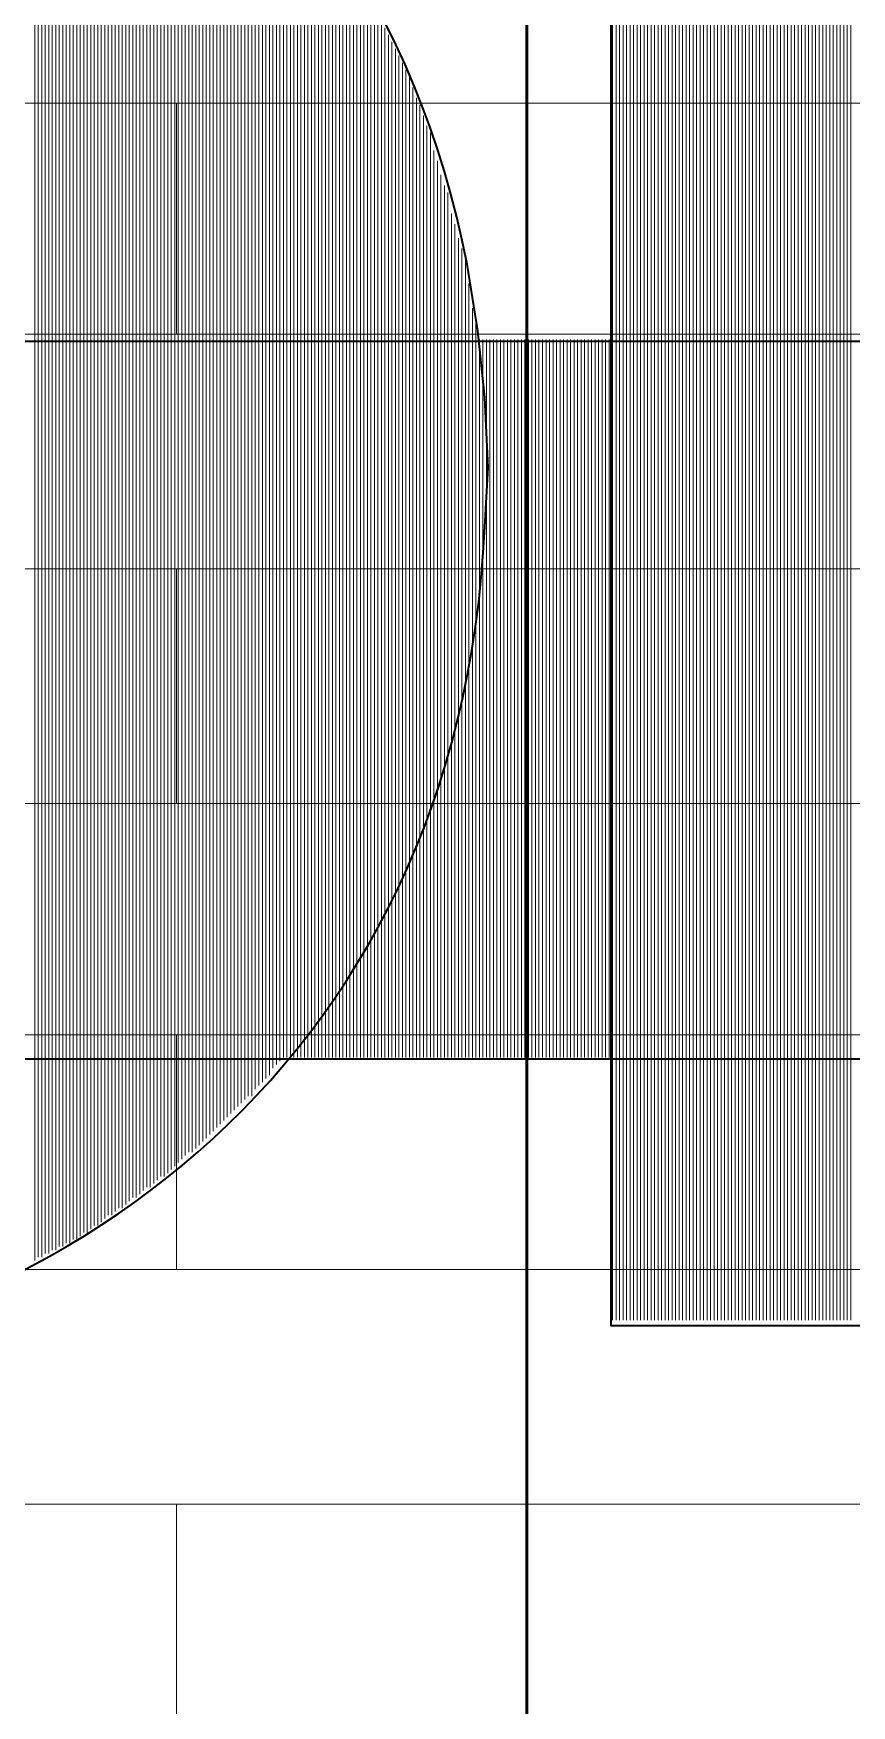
# Model space of a CAD drawing. Header units: inches. Extents: x 5 to 516, y -193 to 129.
# Drawn here: x 91.329 to 92.108, y -84.251 to -82.66 of the extents above; entities that cross this region are included whole.
import ezdxf

# ---------------------------------------------------------------- set-up
doc = ezdxf.new("R2010")
doc.units = ezdxf.units.IN
doc.header["$MEASUREMENT"] = 0
doc.layers.add('PDF4_Geometry', color=7, linetype='Continuous')

msp = doc.modelspace()

# ---------------------------------------------------------------- linework, layer by layer
at = {"layer": 'PDF4_Geometry', "lineweight": 50}
msp.add_lwpolyline([(91.7987589, -88.346318), (91.7987589, -79.9696507)], dxfattribs=at)
at = {"layer": 'PDF4_Geometry', "lineweight": 35}
for points in [[(92.4587546, -82.4129819), (92.412088, -82.4863152), (92.4054213, -82.4863152), (92.4054213, -82.2529819), (91.8787546, -82.2529819), (91.8787546, -83.8896487), (92.422088, -83.8896487), (92.422088, -82.9963152)], [(91.7587538, -83.1296512), (91.7620871, -83.0729845), (91.7587538, -83.0063178), (91.7520871, -82.9429845), (91.7420871, -82.8796512)]]:
    msp.add_lwpolyline(points, dxfattribs=at)
at = {"layer": 'PDF4_Geometry', "lineweight": 15}
for points in [[(91.880424, -83.8846511), (91.880424, -82.2513176), (91.880424, -83.8846511)], [(91.8837538, -83.8846511), (91.8837538, -82.2513176), (91.8837538, -83.8846511)], [(91.8870904, -83.8846511), (91.8870904, -82.2513176), (91.8870904, -83.8846511)], [(91.8904202, -83.8846511), (91.8904202, -82.2513176), (91.8904202, -83.8846511)], [(91.8937568, -83.8846511), (91.8937568, -82.2513176), (91.8937568, -83.8846511)], [(91.8970866, -83.8846511), (91.8970866, -82.2513176), (91.8970866, -83.8846511)], [(91.9004232, -83.8846511), (91.9004232, -82.2513176), (91.9004232, -83.8846511)], [(91.903753, -83.8846511), (91.903753, -82.2513176), (91.903753, -83.8846511)], [(91.9070896, -83.8846511), (91.9070896, -82.2513176), (91.9070896, -83.8846511)], [(91.9104194, -83.8846511), (91.9104194, -82.2513176), (91.9104194, -83.8846511)], [(91.913756, -83.8846511), (91.913756, -82.2513176), (91.913756, -83.8846511)], [(91.9170858, -83.8846511), (91.9170858, -82.2513176), (91.9170858, -83.8846511)], [(91.9204223, -83.8846511), (91.9204223, -82.2513176), (91.9204223, -83.8846511)], [(91.9237589, -83.8846511), (91.9237589, -82.2513176), (91.9237589, -83.8846511)], [(91.9270887, -83.8846511), (91.9270887, -82.2513176), (91.9270887, -83.8846511)], [(91.9304186, -83.8846511), (91.9304186, -82.2513176), (91.9304186, -83.8846511)], [(91.9337551, -83.8846511), (91.9337551, -82.2513176), (91.9337551, -83.8846511)], [(91.9370917, -83.8846511), (91.9370917, -82.2513176), (91.9370917, -83.8846511)], [(91.9404215, -83.8846511), (91.9404215, -82.2513176), (91.9404215, -83.8846511)], [(91.9437513, -83.8846511), (91.9437513, -82.2513176), (91.9437513, -83.8846511)], [(91.9470879, -83.8846511), (91.9470879, -82.2513176), (91.9470879, -83.8846511)], [(91.9504245, -83.8846511), (91.9504245, -82.2513176), (91.9504245, -83.8846511)], [(91.9537543, -83.8846511), (91.9537543, -82.2513176), (91.9537543, -83.8846511)], [(91.9570909, -83.8846511), (91.9570909, -82.2513176), (91.9570909, -83.8846511)], [(91.9604207, -83.8846511), (91.9604207, -82.2513176), (91.9604207, -83.8846511)], [(91.9637573, -83.8846511), (91.9637573, -82.2513176), (91.9637573, -83.8846511)], [(91.9670871, -83.8846511), (91.9670871, -82.2513176), (91.9670871, -83.8846511)], [(91.9704237, -83.8846511), (91.9704237, -82.2513176), (91.9704237, -83.8846511)], [(91.9737535, -83.8846511), (91.9737535, -82.2513176), (91.9737535, -83.8846511)], [(91.9770901, -83.8846511), (91.9770901, -82.2513176), (91.9770901, -83.8846511)], [(91.9804199, -83.8846511), (91.9804199, -82.2513176), (91.9804199, -83.8846511)], [(91.9837565, -83.8846511), (91.9837565, -82.2513176), (91.9837565, -83.8846511)], [(91.9870863, -83.8846511), (91.9870863, -82.2513176), (91.9870863, -83.8846511)], [(91.9904229, -83.8846511), (91.9904229, -82.2513176), (91.9904229, -83.8846511)], [(91.9937527, -83.8846511), (91.9937527, -82.2513176), (91.9937527, -83.8846511)], [(91.9970893, -83.8846511), (91.9970893, -82.2513176), (91.9970893, -83.8846511)], [(92.0004191, -83.8846511), (92.0004191, -82.2513176), (92.0004191, -83.8846511)], [(92.0037557, -83.8846511), (92.0037557, -82.2513176), (92.0037557, -83.8846511)], [(92.0070923, -83.8846511), (92.0070923, -82.2513176), (92.0070923, -83.8846511)], [(92.0104221, -83.8846511), (92.0104221, -82.2513176), (92.0104221, -83.8846511)], [(92.0137519, -83.8846511), (92.0137519, -82.2513176), (92.0137519, -83.8846511)], [(92.0170885, -83.8846511), (92.0170885, -82.2513176), (92.0170885, -83.8846511)], [(92.0204251, -83.8846511), (92.0204251, -82.2513176), (92.0204251, -83.8846511)], [(92.0237549, -83.8846511), (92.0237549, -82.2513176), (92.0237549, -83.8846511)], [(92.0270847, -83.8846511), (92.0270847, -82.2513176), (92.0270847, -83.8846511)], [(92.0304213, -83.8846511), (92.0304213, -82.2513176), (92.0304213, -83.8846511)], [(92.0337579, -83.8846511), (92.0337579, -82.2513176), (92.0337579, -83.8846511)], [(92.0370877, -83.8846511), (92.0370877, -82.2513176), (92.0370877, -83.8846511)], [(92.0404243, -83.8846511), (92.0404243, -82.2513176), (92.0404243, -83.8846511)], [(92.0437541, -83.8846511), (92.0437541, -82.2513176), (92.0437541, -83.8846511)], [(92.0470907, -83.8846511), (92.0470907, -82.2513176), (92.0470907, -83.8846511)], [(92.0504205, -83.8846511), (92.0504205, -82.2513176), (92.0504205, -83.8846511)], [(92.053757, -83.8846511), (92.053757, -82.2513176), (92.053757, -83.8846511)], [(92.0570869, -83.8846511), (92.0570869, -82.2513176), (92.0570869, -83.8846511)], [(92.0604234, -83.8846511), (92.0604234, -82.2513176), (92.0604234, -83.8846511)], [(92.0637533, -83.8846511), (92.0637533, -82.2513176), (92.0637533, -83.8846511)], [(92.0670898, -83.8846511), (92.0670898, -82.2513176), (92.0670898, -83.8846511)], [(92.0704196, -83.8846511), (92.0704196, -82.2513176), (92.0704196, -83.8846511)], [(92.0737562, -83.8846511), (92.0737562, -82.2513176), (92.0737562, -83.8846511)], [(92.077086, -83.8846511), (92.077086, -82.2513176), (92.077086, -83.8846511)], [(92.0804226, -83.8846511), (92.0804226, -82.2513176), (92.0804226, -83.8846511)], [(92.0837524, -83.8846511), (92.0837524, -82.2513176), (92.0837524, -83.8846511)], [(92.087089, -83.8846511), (92.087089, -82.2513176), (92.087089, -83.8846511)], [(92.0904256, -83.8846511), (92.0904256, -82.2513176), (92.0904256, -83.8846511)], [(92.0937554, -83.8846511), (92.0937554, -82.2513176), (92.0937554, -83.8846511)], [(92.0970852, -83.8846511), (92.0970852, -82.2513176), (92.0970852, -83.8846511)], [(92.1004218, -83.8846511), (92.1004218, -82.2513176), (92.1004218, -83.8846511)], [(92.1037584, -83.8846511), (92.1037584, -82.2513176), (92.1037584, -83.8846511)], [(92.1070882, -83.8846511), (92.1070882, -82.2513176), (92.1070882, -83.8846511)], [(91.3304226, -83.8279833), (91.3304226, -82.3079832), (91.3304226, -83.8279833)], [(91.3337524, -83.8246501), (91.3337524, -82.3113167), (91.3337524, -83.8246501)], [(91.337089, -83.8246501), (91.337089, -82.3113167), (91.337089, -83.8246501)], [(91.3404256, -83.8213169), (91.3404256, -82.3146501), (91.3404256, -83.8213169)], [(91.3437554, -83.8213169), (91.3437554, -82.3146501), (91.3437554, -83.8213169)], [(91.3470852, -83.8179837), (91.3470852, -82.3179836), (91.3470852, -83.8179837)], [(91.3504218, -83.8179837), (91.3504218, -82.3179836), (91.3504218, -83.8179837)], [(91.3537583, -83.8146505), (91.3537583, -82.3213172), (91.3537583, -83.8146505)], [(91.3570882, -83.8146505), (91.3570882, -82.3246504), (91.3570882, -83.8146505)], [(91.360418, -83.8113173), (91.360418, -82.3246506), (91.360418, -83.8113173)], [(91.3637546, -83.8113173), (91.3637546, -82.3279838), (91.3637546, -83.8113173)], [(91.3670911, -83.8079842), (91.3670911, -82.3279841), (91.3670911, -83.8079842)], [(91.3704209, -83.8079842), (91.3704209, -82.3313174), (91.3704209, -83.8079842)], [(91.3737575, -83.804651), (91.3737575, -82.3313175), (91.3737575, -83.804651)], [(91.3770873, -83.8013178), (91.3770873, -82.334651), (91.3770873, -83.8013178)], [(91.3804239, -83.8013178), (91.3804239, -82.3379843), (91.3804239, -83.8013178)], [(91.3837537, -83.7979846), (91.3837537, -82.3379844), (91.3837537, -83.7979846)], [(91.3870903, -83.7946514), (91.3870903, -82.3413179), (91.3870903, -83.7946514)], [(91.3904201, -83.7946514), (91.3904201, -82.3446512), (91.3904201, -83.7946514)], [(91.3937567, -83.7913182), (91.3937567, -82.3446513), (91.3937567, -83.7913182)], [(91.3970865, -83.787985), (91.3970865, -82.3479848), (91.3970865, -83.787985)], [(91.4004231, -83.7846484), (91.4004231, -82.351315), (91.4004231, -83.7846484)], [(91.4037529, -83.7846484), (91.4037529, -82.3546483), (91.4037529, -83.7846484)], [(91.4070895, -83.7813186), (91.4070895, -82.3546518), (91.4070895, -83.7813186)], [(91.4104193, -83.777982), (91.4104193, -82.3579819), (91.4104193, -83.777982)], [(91.4137559, -83.777982), (91.4137559, -82.3613152), (91.4137559, -83.777982)], [(91.4170857, -83.7746522), (91.4170857, -82.3613187), (91.4170857, -83.7746522)], [(91.4204223, -83.7713156), (91.4204223, -82.3646488), (91.4204223, -83.7713156)], [(91.4237589, -83.7679824), (91.4237589, -82.3679822), (91.4237589, -83.7679824)], [(91.4270887, -83.7679824), (91.4270887, -82.3713157), (91.4270887, -83.7679824)], [(91.4304185, -83.7646492), (91.4304185, -82.3713157), (91.4304185, -83.7646492)], [(91.4337551, -83.761316), (91.4337551, -82.3746493), (91.4337551, -83.761316)], [(91.4370917, -83.7579828), (91.4370917, -82.3779827), (91.4370917, -83.7579828)], [(91.4404215, -83.7579828), (91.4404215, -82.381316), (91.4404215, -83.7579828)], [(91.4437513, -83.7546496), (91.4437513, -82.3813162), (91.4437513, -83.7546496)], [(91.4470879, -83.7513164), (91.4470879, -82.3846496), (91.4470879, -83.7513164)], [(91.4504245, -83.7479832), (91.4504245, -82.3879831), (91.4504245, -83.7479832)], [(91.4537543, -83.7479832), (91.4537543, -82.3913164), (91.4537543, -83.7479832)], [(91.4570909, -83.74465), (91.4570909, -82.3913165), (91.4570909, -83.74465)], [(91.4604207, -83.7413168), (91.4604207, -82.39465), (91.4604207, -83.7413168)], [(91.4637573, -83.7379836), (91.4637573, -82.3979834), (91.4637573, -83.7379836)], [(91.4670871, -83.7346504), (91.4670871, -82.401317), (91.4670871, -83.7346504)], [(91.4704237, -83.7313172), (91.4704237, -82.4046505), (91.4704237, -83.7313172)], [(91.4737535, -83.727984), (91.4737535, -82.4079839), (91.4737535, -83.727984)], [(91.4770901, -83.7246508), (91.4770901, -82.4113174), (91.4770901, -83.7246508)], [(91.4804199, -83.7246508), (91.4804199, -82.4146507), (91.4804199, -83.7246508)], [(91.4837565, -83.7213176), (91.4837565, -82.4146508), (91.4837565, -83.7213176)], [(91.4870863, -83.7179844), (91.4870863, -82.4179843), (91.4870863, -83.7179844)], [(91.4904229, -83.7146512), (91.4904229, -82.4213177), (91.4904229, -83.7146512)], [(91.4937527, -83.711318), (91.4937527, -82.4246513), (91.4937527, -83.711318)], [(91.4970893, -83.7079848), (91.4970893, -82.4279847), (91.4970893, -83.7079848)], [(91.5004191, -83.7046516), (91.5004191, -82.4313182), (91.5004191, -83.7046516)], [(91.5037556, -83.701315), (91.5037556, -82.4346483), (91.5037556, -83.701315)], [(91.5070922, -83.6979852), (91.5070922, -82.4379851), (91.5070922, -83.6979852)], [(91.510422, -83.6946486), (91.510422, -82.4413153), (91.510422, -83.6946486)], [(91.5137519, -83.6913188), (91.5137519, -82.444652), (91.5137519, -83.6913188)], [(91.5170884, -83.6879822), (91.5170884, -82.4479821), (91.5170884, -83.6879822)], [(91.520425, -83.684649), (91.520425, -82.4513156), (91.520425, -83.684649)], [(91.5237548, -83.6813158), (91.5237548, -82.4546491), (91.5237548, -83.6813158)], [(91.5270846, -83.6779826), (91.5270846, -82.4579826), (91.5270846, -83.6779826)], [(91.5304212, -83.6746495), (91.5304212, -82.461316), (91.5304212, -83.6746495)], [(91.5337578, -83.6713163), (91.5337578, -82.4646495), (91.5337578, -83.6713163)], [(91.5370876, -83.6713163), (91.5370876, -82.4679828), (91.5370876, -83.6713163)], [(91.5404242, -83.6646499), (91.5404242, -82.467983), (91.5404242, -83.6646499)], [(91.543754, -83.6613167), (91.543754, -82.4746498), (91.543754, -83.6613167)], [(91.5470906, -83.6579835), (91.5470906, -82.4779834), (91.5470906, -83.6579835)], [(91.5504204, -83.6546503), (91.5504204, -82.4846502), (91.5504204, -83.6546503)], [(91.553757, -83.6513171), (91.553757, -82.4879836), (91.553757, -83.6513171)], [(91.5570868, -83.6446507), (91.5570868, -82.4913172), (91.5570868, -83.6446507)], [(91.5604234, -83.6413175), (91.5604234, -82.4946508), (91.5604234, -83.6413175)], [(91.5637532, -83.6379843), (91.5637532, -82.4979842), (91.5637532, -83.6379843)], [(91.5670898, -83.6346511), (91.5670898, -82.5013177), (91.5670898, -83.6346511)], [(91.5704196, -83.6313179), (91.5704196, -82.5079845), (91.5704196, -83.6313179)], [(91.5737562, -83.6313179), (91.5737562, -82.5113178), (91.5737562, -83.6313179)], [(91.577086, -83.6246515), (91.577086, -82.511318), (91.577086, -83.6246515)], [(91.5804226, -83.6179817), (91.5804226, -82.5179817), (91.5804226, -83.6179817)], [(91.5837524, -83.6146519), (91.5837524, -82.5246517), (91.5837524, -83.6146519)], [(91.587089, -83.6079855), (91.587089, -82.5279853), (91.587089, -83.6079855)], [(91.5904256, -83.6046489), (91.5904256, -82.5346488), (91.5904256, -83.6046489)], [(91.5937554, -83.5979825), (91.5937554, -82.5379824), (91.5937554, -83.5979825)], [(91.5970852, -83.5946493), (91.5970852, -82.5446492), (91.5970852, -83.5946493)], [(91.6004218, -83.5879829), (91.6004218, -82.5479829), (91.6004218, -83.5879829)], [(91.6037584, -83.5879829), (91.6037584, -82.5546495), (91.6037584, -83.5879829)], [(91.6070882, -83.5779833), (91.6070882, -82.5546499), (91.6070882, -83.5779833)], [(91.610418, -83.5746501), (91.610418, -82.5613167), (91.610418, -83.5746501)], [(91.6137546, -83.5679837), (91.6137546, -82.5679836), (91.6137546, -83.5679837)], [(91.6170912, -83.5646505), (91.6170912, -82.5713172), (91.6170912, -83.5646505)], [(91.620421, -83.5579841), (91.620421, -82.5779841), (91.620421, -83.5579841)], [(91.6237576, -83.5546509), (91.6237576, -82.5813175), (91.6237576, -83.5546509)], [(91.6270874, -83.5479845), (91.6270874, -82.5879844), (91.6270874, -83.5479845)], [(91.630424, -83.5446513), (91.630424, -82.5913179), (91.630424, -83.5446513)], [(91.6337538, -83.5413181), (91.6337538, -82.5979847), (91.6337538, -83.5413181)], [(91.6370903, -83.5313185), (91.6370903, -82.5979852), (91.6370903, -83.5313185)], [(91.6404202, -83.527982), (91.6404202, -82.6079819), (91.6404202, -83.527982)], [(91.6437567, -83.5213156), (91.6437567, -82.6146488), (91.6437567, -83.5213156)], [(91.6470866, -83.5146492), (91.6470866, -82.6213158), (91.6470866, -83.5146492)], [(91.6504231, -83.5079828), (91.6504231, -82.6279827), (91.6504231, -83.5079828)], [(91.6537529, -83.5046496), (91.6537529, -82.6346495), (91.6537529, -83.5046496)], [(91.6570895, -83.4979832), (91.6570895, -82.6413164), (91.6570895, -83.4979832)], [(91.6604193, -83.49465), (91.6604193, -82.6446499), (91.6604193, -83.49465)], [(91.6637559, -83.4846504), (91.6637559, -82.6546503), (91.6637559, -83.4846504)], [(91.6670857, -83.477984), (91.6670857, -82.6613173), (91.6670857, -83.477984)], [(91.6704223, -83.4713176), (91.6704223, -82.6679842), (91.6704223, -83.4713176)], [(91.6737589, -83.4646512), (91.6737589, -82.6746511), (91.6737589, -83.4646512)], [(91.6770887, -83.4579848), (91.6770887, -82.6813181), (91.6770887, -83.4579848)], [(91.6804185, -83.451315), (91.6804185, -82.6879816), (91.6804185, -83.451315)], [(91.6837551, -83.4479852), (91.6837551, -82.6946518), (91.6837551, -83.4479852)], [(91.6870917, -83.434649), (91.6870917, -82.6979823), (91.6870917, -83.434649)], [(91.6904215, -83.4279826), (91.6904215, -82.7113159), (91.6904215, -83.4279826)], [(91.6937513, -83.417983), (91.6937513, -82.7213163), (91.6937513, -83.417983)], [(91.6970879, -83.4079834), (91.6970879, -82.7279834), (91.6970879, -83.4079834)], [(91.7004245, -83.401317), (91.7004245, -82.7379837), (91.7004245, -83.401317)], [(91.7037543, -83.3946506), (91.7037543, -82.7479839), (91.7037543, -83.3946506)], [(91.7070909, -83.3813179), (91.7070909, -82.7546511), (91.7070909, -83.3813179)], [(91.7104207, -83.3713183), (91.7104207, -82.7713182), (91.7104207, -83.3713183)], [(91.7137573, -83.3579855), (91.7137573, -82.7813188), (91.7137573, -83.3579855)], [(91.7170871, -83.3479825), (91.7170871, -82.7946491), (91.7170871, -83.3479825)], [(91.7204237, -83.3446493), (91.7204237, -82.8046492), (91.7204237, -83.3446493)], [(91.7237535, -83.3246501), (91.7237535, -82.8113167), (91.7237535, -83.3246501)], [(91.7270901, -83.3146505), (91.7270901, -82.8313171), (91.7270901, -83.3146505)], [(91.7304199, -83.3013177), (91.7304199, -82.8413177), (91.7304199, -83.3013177)], [(91.7337565, -83.2946513), (91.7337565, -82.8546513), (91.7337565, -83.2946513)], [(91.7370863, -83.2713155), (91.7370863, -82.8646488), (91.7370863, -83.2713155)], [(91.7404229, -83.2513164), (91.7404229, -82.8713163), (91.7404229, -83.2513164)], [(91.7437527, -83.24465), (91.7437527, -82.8979833), (91.7437527, -83.24465)], [(91.7470893, -83.2079848), (91.7470893, -82.9213181), (91.7470893, -83.2079848)], [(91.7504191, -83.1946486), (91.7504191, -82.9313152), (91.7504191, -83.1946486)], [(91.3304226, -83.6346511), (91.3304226, -82.9513177), (91.3304226, -83.6346511)], [(91.3337524, -83.6346511), (91.3337524, -82.9513177), (91.3337524, -83.6346511)], [(91.337089, -83.6346511), (91.337089, -82.9513177), (91.337089, -83.6346511)], [(91.3404256, -83.6346511), (91.3404256, -82.9513177), (91.3404256, -83.6346511)], [(91.3437554, -83.6346511), (91.3437554, -82.9513177), (91.3437554, -83.6346511)], [(91.3470852, -83.6346511), (91.3470852, -82.9513177), (91.3470852, -83.6346511)], [(91.3504218, -83.6346511), (91.3504218, -82.9513177), (91.3504218, -83.6346511)], [(91.3537583, -83.6346511), (91.3537583, -82.9513177), (91.3537583, -83.6346511)], [(91.3570882, -83.6346511), (91.3570882, -82.9513177), (91.3570882, -83.6346511)], [(91.360418, -83.6346511), (91.360418, -82.9513177), (91.360418, -83.6346511)], [(91.3637546, -83.6346511), (91.3637546, -82.9513177), (91.3637546, -83.6346511)], [(91.3670911, -83.6346511), (91.3670911, -82.9513177), (91.3670911, -83.6346511)], [(91.3704209, -83.6346511), (91.3704209, -82.9513177), (91.3704209, -83.6346511)], [(91.3737575, -83.6346511), (91.3737575, -82.9513177), (91.3737575, -83.6346511)], [(91.3770873, -83.6346511), (91.3770873, -82.9513177), (91.3770873, -83.6346511)], [(91.3804239, -83.6346511), (91.3804239, -82.9513177), (91.3804239, -83.6346511)], [(91.3837537, -83.6346511), (91.3837537, -82.9513177), (91.3837537, -83.6346511)], [(91.3870903, -83.6346511), (91.3870903, -82.9513177), (91.3870903, -83.6346511)], [(91.3904201, -83.6346511), (91.3904201, -82.9513177), (91.3904201, -83.6346511)], [(91.3937567, -83.6346511), (91.3937567, -82.9513177), (91.3937567, -83.6346511)], [(91.3970865, -83.6346511), (91.3970865, -82.9513177), (91.3970865, -83.6346511)], [(91.4004231, -83.6346511), (91.4004231, -82.9513177), (91.4004231, -83.6346511)], [(91.4037529, -83.6346511), (91.4037529, -82.9513177), (91.4037529, -83.6346511)], [(91.4070895, -83.6346511), (91.4070895, -82.9513177), (91.4070895, -83.6346511)], [(91.4104193, -83.6346511), (91.4104193, -82.9513177), (91.4104193, -83.6346511)], [(91.4137559, -83.6346511), (91.4137559, -82.9513177), (91.4137559, -83.6346511)], [(91.4170857, -83.6346511), (91.4170857, -82.9513177), (91.4170857, -83.6346511)], [(91.4204223, -83.6346511), (91.4204223, -82.9513177), (91.4204223, -83.6346511)], [(91.4237589, -83.6346511), (91.4237589, -82.9513177), (91.4237589, -83.6346511)], [(91.4270887, -83.6346511), (91.4270887, -82.9513177), (91.4270887, -83.6346511)], [(91.4304185, -83.6346511), (91.4304185, -82.9513177), (91.4304185, -83.6346511)], [(91.4337551, -83.6346511), (91.4337551, -82.9513177), (91.4337551, -83.6346511)], [(91.4370917, -83.6346511), (91.4370917, -82.9513177), (91.4370917, -83.6346511)], [(91.4404215, -83.6346511), (91.4404215, -82.9513177), (91.4404215, -83.6346511)], [(91.4437513, -83.6346511), (91.4437513, -82.9513177), (91.4437513, -83.6346511)], [(91.4470879, -83.6346511), (91.4470879, -82.9513177), (91.4470879, -83.6346511)], [(91.4504245, -83.6346511), (91.4504245, -82.9513177), (91.4504245, -83.6346511)], [(91.4537543, -83.6346511), (91.4537543, -82.9513177), (91.4537543, -83.6346511)], [(91.4570909, -83.6346511), (91.4570909, -82.9513177), (91.4570909, -83.6346511)], [(91.4604207, -83.6346511), (91.4604207, -82.9513177), (91.4604207, -83.6346511)], [(91.4637573, -83.6346511), (91.4637573, -82.9513177), (91.4637573, -83.6346511)], [(91.4670871, -83.6346511), (91.4670871, -82.9513177), (91.4670871, -83.6346511)], [(91.4704237, -83.6346511), (91.4704237, -82.9513177), (91.4704237, -83.6346511)], [(91.4737535, -83.6346511), (91.4737535, -82.9513177), (91.4737535, -83.6346511)], [(91.4770901, -83.6346511), (91.4770901, -82.9513177), (91.4770901, -83.6346511)], [(91.4804199, -83.6346511), (91.4804199, -82.9513177), (91.4804199, -83.6346511)], [(91.4837565, -83.6346511), (91.4837565, -82.9513177), (91.4837565, -83.6346511)], [(91.4870863, -83.6346511), (91.4870863, -82.9513177), (91.4870863, -83.6346511)], [(91.4904229, -83.6346511), (91.4904229, -82.9513177), (91.4904229, -83.6346511)], [(91.4937527, -83.6346511), (91.4937527, -82.9513177), (91.4937527, -83.6346511)], [(91.4970893, -83.6346511), (91.4970893, -82.9513177), (91.4970893, -83.6346511)], [(91.5004191, -83.6346511), (91.5004191, -82.9513177), (91.5004191, -83.6346511)], [(91.5037556, -83.6346511), (91.5037556, -82.9513177), (91.5037556, -83.6346511)], [(91.5070922, -83.6346511), (91.5070922, -82.9513177), (91.5070922, -83.6346511)], [(91.510422, -83.6346511), (91.510422, -82.9513177), (91.510422, -83.6346511)], [(91.5137519, -83.6346511), (91.5137519, -82.9513177), (91.5137519, -83.6346511)], [(91.5170884, -83.6346511), (91.5170884, -82.9513177), (91.5170884, -83.6346511)], [(91.520425, -83.6346511), (91.520425, -82.9513177), (91.520425, -83.6346511)], [(91.5237548, -83.6346511), (91.5237548, -82.9513177), (91.5237548, -83.6346511)], [(91.5270846, -83.6346511), (91.5270846, -82.9513177), (91.5270846, -83.6346511)], [(91.5304212, -83.6346511), (91.5304212, -82.9513177), (91.5304212, -83.6346511)], [(91.5337578, -83.6346511), (91.5337578, -82.9513177), (91.5337578, -83.6346511)], [(91.5370876, -83.6346511), (91.5370876, -82.9513177), (91.5370876, -83.6346511)], [(91.5404242, -83.6346511), (91.5404242, -82.9513177), (91.5404242, -83.6346511)], [(91.543754, -83.6346511), (91.543754, -82.9513177), (91.543754, -83.6346511)], [(91.5470906, -83.6346511), (91.5470906, -82.9513177), (91.5470906, -83.6346511)], [(91.5504204, -83.6346511), (91.5504204, -82.9513177), (91.5504204, -83.6346511)], [(91.553757, -83.6346511), (91.553757, -82.9513177), (91.553757, -83.6346511)], [(91.5570868, -83.6346511), (91.5570868, -82.9513177), (91.5570868, -83.6346511)], [(91.5604234, -83.6346511), (91.5604234, -82.9513177), (91.5604234, -83.6346511)], [(91.5637532, -83.6346511), (91.5637532, -82.9513177), (91.5637532, -83.6346511)], [(91.5670898, -83.6346511), (91.5670898, -82.9513177), (91.5670898, -83.6346511)], [(91.5704196, -83.6346511), (91.5704196, -82.9513177), (91.5704196, -83.6346511)], [(91.5737562, -83.6346511), (91.5737562, -82.9513177), (91.5737562, -83.6346511)], [(91.577086, -83.6346511), (91.577086, -82.9513177), (91.577086, -83.6346511)], [(91.5804226, -83.6346511), (91.5804226, -82.9513177), (91.5804226, -83.6346511)], [(91.5837524, -83.6346511), (91.5837524, -82.9513177), (91.5837524, -83.6346511)], [(91.587089, -83.6346511), (91.587089, -82.9513177), (91.587089, -83.6346511)], [(91.5904256, -83.6346511), (91.5904256, -82.9513177), (91.5904256, -83.6346511)], [(91.5937554, -83.6346511), (91.5937554, -82.9513177), (91.5937554, -83.6346511)], [(91.5970852, -83.6346511), (91.5970852, -82.9513177), (91.5970852, -83.6346511)], [(91.6004218, -83.6346511), (91.6004218, -82.9513177), (91.6004218, -83.6346511)], [(91.6037584, -83.6346511), (91.6037584, -82.9513177), (91.6037584, -83.6346511)], [(91.6070882, -83.6346511), (91.6070882, -82.9513177), (91.6070882, -83.6346511)], [(91.610418, -83.6346511), (91.610418, -82.9513177), (91.610418, -83.6346511)], [(91.6137546, -83.6346511), (91.6137546, -82.9513177), (91.6137546, -83.6346511)], [(91.6170912, -83.6346511), (91.6170912, -82.9513177), (91.6170912, -83.6346511)], [(91.620421, -83.6346511), (91.620421, -82.9513177), (91.620421, -83.6346511)], [(91.6237576, -83.6346511), (91.6237576, -82.9513177), (91.6237576, -83.6346511)], [(91.6270874, -83.6346511), (91.6270874, -82.9513177), (91.6270874, -83.6346511)], [(91.630424, -83.6346511), (91.630424, -82.9513177), (91.630424, -83.6346511)], [(91.6337538, -83.6346511), (91.6337538, -82.9513177), (91.6337538, -83.6346511)], [(91.6370903, -83.6346511), (91.6370903, -82.9513177), (91.6370903, -83.6346511)], [(91.6404202, -83.6346511), (91.6404202, -82.9513177), (91.6404202, -83.6346511)], [(91.6437567, -83.6346511), (91.6437567, -82.9513177), (91.6437567, -83.6346511)], [(91.6470866, -83.6346511), (91.6470866, -82.9513177), (91.6470866, -83.6346511)], [(91.6504231, -83.6346511), (91.6504231, -82.9513177), (91.6504231, -83.6346511)], [(91.6537529, -83.6346511), (91.6537529, -82.9513177), (91.6537529, -83.6346511)], [(91.6570895, -83.6346511), (91.6570895, -82.9513177), (91.6570895, -83.6346511)], [(91.6604193, -83.6346511), (91.6604193, -82.9513177), (91.6604193, -83.6346511)], [(91.6637559, -83.6346511), (91.6637559, -82.9513177), (91.6637559, -83.6346511)], [(91.6670857, -83.6346511), (91.6670857, -82.9513177), (91.6670857, -83.6346511)], [(91.6704223, -83.6346511), (91.6704223, -82.9513177), (91.6704223, -83.6346511)], [(91.6737589, -83.6346511), (91.6737589, -82.9513177), (91.6737589, -83.6346511)], [(91.6770887, -83.6346511), (91.6770887, -82.9513177), (91.6770887, -83.6346511)], [(91.6804185, -83.6346511), (91.6804185, -82.9513177), (91.6804185, -83.6346511)], [(91.6837551, -83.6346511), (91.6837551, -82.9513177), (91.6837551, -83.6346511)], [(91.6870917, -83.6346511), (91.6870917, -82.9513177), (91.6870917, -83.6346511)], [(91.6904215, -83.6346511), (91.6904215, -82.9513177), (91.6904215, -83.6346511)], [(91.6937513, -83.6346511), (91.6937513, -82.9513177), (91.6937513, -83.6346511)], [(91.6970879, -83.6346511), (91.6970879, -82.9513177), (91.6970879, -83.6346511)], [(91.7004245, -83.6346511), (91.7004245, -82.9513177), (91.7004245, -83.6346511)], [(91.7037543, -83.6346511), (91.7037543, -82.9513177), (91.7037543, -83.6346511)], [(91.7070909, -83.6346511), (91.7070909, -82.9513177), (91.7070909, -83.6346511)], [(91.7104207, -83.6346511), (91.7104207, -82.9513177), (91.7104207, -83.6346511)], [(91.7137573, -83.6346511), (91.7137573, -82.9513177), (91.7137573, -83.6346511)], [(91.7170871, -83.6346511), (91.7170871, -82.9513177), (91.7170871, -83.6346511)], [(91.7204237, -83.6346511), (91.7204237, -82.9513177), (91.7204237, -83.6346511)], [(91.7237535, -83.6346511), (91.7237535, -82.9513177), (91.7237535, -83.6346511)], [(91.7270901, -83.6346511), (91.7270901, -82.9513177), (91.7270901, -83.6346511)], [(91.7304199, -83.6346511), (91.7304199, -82.9513177), (91.7304199, -83.6346511)], [(91.7337565, -83.6346511), (91.7337565, -82.9513177), (91.7337565, -83.6346511)], [(91.7370863, -83.6346511), (91.7370863, -82.9513177), (91.7370863, -83.6346511)], [(91.7404229, -83.6346511), (91.7404229, -82.9513177), (91.7404229, -83.6346511)], [(91.7437527, -83.6346511), (91.7437527, -82.9513177), (91.7437527, -83.6346511)], [(91.7470893, -83.6346511), (91.7470893, -82.9513177), (91.7470893, -83.6346511)], [(91.7504191, -83.6346511), (91.7504191, -82.9513177), (91.7504191, -83.6346511)], [(91.7537557, -83.6346511), (91.7537557, -82.9513177), (91.7537557, -83.6346511)], [(91.7570923, -83.6346511), (91.7570923, -82.9513177), (91.7570923, -83.6346511)], [(91.7604221, -83.6346511), (91.7604221, -82.9513177), (91.7604221, -83.6346511)], [(91.7637519, -83.6346511), (91.7637519, -82.9513177), (91.7637519, -83.6346511)], [(91.7670885, -83.6346511), (91.7670885, -82.9513177), (91.7670885, -83.6346511)], [(91.770425, -83.6346511), (91.770425, -82.9513177), (91.770425, -83.6346511)], [(91.7737549, -83.6346511), (91.7737549, -82.9513177), (91.7737549, -83.6346511)], [(91.7770847, -83.6346511), (91.7770847, -82.9513177), (91.7770847, -83.6346511)], [(91.7804213, -83.6346511), (91.7804213, -82.9513177), (91.7804213, -83.6346511)], [(91.7837578, -83.6346511), (91.7837578, -82.9513177), (91.7837578, -83.6346511)], [(91.7870876, -83.6346511), (91.7870876, -82.9513177), (91.7870876, -83.6346511)], [(91.7904242, -83.6346511), (91.7904242, -82.9513177), (91.7904242, -83.6346511)], [(91.793754, -83.6346511), (91.793754, -82.9513177), (91.793754, -83.6346511)], [(91.7970906, -83.6346511), (91.7970906, -82.9513177), (91.7970906, -83.6346511)], [(91.8004204, -83.6346511), (91.8004204, -82.9513177), (91.8004204, -83.6346511)], [(91.803757, -83.6346511), (91.803757, -82.9513177), (91.803757, -83.6346511)], [(91.8070868, -83.6346511), (91.8070868, -82.9513177), (91.8070868, -83.6346511)], [(91.8104234, -83.6346511), (91.8104234, -82.9513177), (91.8104234, -83.6346511)], [(91.8137532, -83.6346511), (91.8137532, -82.9513177), (91.8137532, -83.6346511)], [(91.8170898, -83.6346511), (91.8170898, -82.9513177), (91.8170898, -83.6346511)], [(91.8204196, -83.6346511), (91.8204196, -82.9513177), (91.8204196, -83.6346511)], [(91.8237562, -83.6346511), (91.8237562, -82.9513177), (91.8237562, -83.6346511)], [(91.827086, -83.6346511), (91.827086, -82.9513177), (91.827086, -83.6346511)], [(91.8304226, -83.6346511), (91.8304226, -82.9513177), (91.8304226, -83.6346511)], [(91.8337524, -83.6346511), (91.8337524, -82.9513177), (91.8337524, -83.6346511)], [(91.837089, -83.6346511), (91.837089, -82.9513177), (91.837089, -83.6346511)], [(91.8404256, -83.6346511), (91.8404256, -82.9513177), (91.8404256, -83.6346511)], [(91.8437554, -83.6346511), (91.8437554, -82.9513177), (91.8437554, -83.6346511)], [(91.8470852, -83.6346511), (91.8470852, -82.9513177), (91.8470852, -83.6346511)], [(91.8504218, -83.6346511), (91.8504218, -82.9513177), (91.8504218, -83.6346511)], [(91.8537584, -83.6346511), (91.8537584, -82.9513177), (91.8537584, -83.6346511)], [(91.8570882, -83.6346511), (91.8570882, -82.9513177), (91.8570882, -83.6346511)], [(91.860418, -83.6346511), (91.860418, -82.9513177), (91.860418, -83.6346511)], [(91.8637546, -83.6346511), (91.8637546, -82.9513177), (91.8637546, -83.6346511)], [(91.8670912, -83.6346511), (91.8670912, -82.9513177), (91.8670912, -83.6346511)], [(91.870421, -83.6346511), (91.870421, -82.9513177), (91.870421, -83.6346511)], [(91.8737576, -83.6346511), (91.8737576, -82.9513177), (91.8737576, -83.6346511)], [(91.8770874, -83.6346511), (91.8770874, -82.9513177), (91.8770874, -83.6346511)], [(91.880424, -83.6346511), (91.880424, -82.9513177), (91.880424, -83.6346511)], [(91.8837538, -83.6346511), (91.8837538, -82.9513177), (91.8837538, -83.6346511)], [(91.8870904, -83.6346511), (91.8870904, -82.9513177), (91.8870904, -83.6346511)], [(91.8904202, -83.6346511), (91.8904202, -82.9513177), (91.8904202, -83.6346511)], [(91.8937568, -83.6346511), (91.8937568, -82.9513177), (91.8937568, -83.6346511)], [(91.8970866, -83.6346511), (91.8970866, -82.9513177), (91.8970866, -83.6346511)], [(91.9004232, -83.6346511), (91.9004232, -82.9513177), (91.9004232, -83.6346511)], [(91.903753, -83.6346511), (91.903753, -82.9513177), (91.903753, -83.6346511)], [(91.9070896, -83.6346511), (91.9070896, -82.9513177), (91.9070896, -83.6346511)], [(91.9104194, -83.6346511), (91.9104194, -82.9513177), (91.9104194, -83.6346511)], [(91.913756, -83.6346511), (91.913756, -82.9513177), (91.913756, -83.6346511)], [(91.9170858, -83.6346511), (91.9170858, -82.9513177), (91.9170858, -83.6346511)], [(91.9204223, -83.6346511), (91.9204223, -82.9513177), (91.9204223, -83.6346511)], [(91.9237589, -83.6346511), (91.9237589, -82.9513177), (91.9237589, -83.6346511)], [(91.9270887, -83.6346511), (91.9270887, -82.9513177), (91.9270887, -83.6346511)], [(91.9304186, -83.6346511), (91.9304186, -82.9513177), (91.9304186, -83.6346511)], [(91.9337551, -83.6346511), (91.9337551, -82.9513177), (91.9337551, -83.6346511)], [(91.9370917, -83.6346511), (91.9370917, -82.9513177), (91.9370917, -83.6346511)], [(91.9404215, -83.6346511), (91.9404215, -82.9513177), (91.9404215, -83.6346511)], [(91.9437513, -83.6346511), (91.9437513, -82.9513177), (91.9437513, -83.6346511)], [(91.9470879, -83.6346511), (91.9470879, -82.9513177), (91.9470879, -83.6346511)], [(91.9504245, -83.6346511), (91.9504245, -82.9513177), (91.9504245, -83.6346511)], [(91.9537543, -83.6346511), (91.9537543, -82.9513177), (91.9537543, -83.6346511)], [(91.9570909, -83.6346511), (91.9570909, -82.9513177), (91.9570909, -83.6346511)], [(91.9604207, -83.6346511), (91.9604207, -82.9513177), (91.9604207, -83.6346511)], [(91.9637573, -83.6346511), (91.9637573, -82.9513177), (91.9637573, -83.6346511)], [(91.9670871, -83.6346511), (91.9670871, -82.9513177), (91.9670871, -83.6346511)], [(91.9704237, -83.6346511), (91.9704237, -82.9513177), (91.9704237, -83.6346511)], [(91.9737535, -83.6346511), (91.9737535, -82.9513177), (91.9737535, -83.6346511)], [(91.9770901, -83.6346511), (91.9770901, -82.9513177), (91.9770901, -83.6346511)], [(91.9804199, -83.6346511), (91.9804199, -82.9513177), (91.9804199, -83.6346511)], [(91.9837565, -83.6346511), (91.9837565, -82.9513177), (91.9837565, -83.6346511)], [(91.9870863, -83.6346511), (91.9870863, -82.9513177), (91.9870863, -83.6346511)], [(91.9904229, -83.6346511), (91.9904229, -82.9513177), (91.9904229, -83.6346511)], [(91.9937527, -83.6346511), (91.9937527, -82.9513177), (91.9937527, -83.6346511)], [(91.9970893, -83.6346511), (91.9970893, -82.9513177), (91.9970893, -83.6346511)], [(92.0004191, -83.6346511), (92.0004191, -82.9513177), (92.0004191, -83.6346511)], [(92.0037557, -83.6346511), (92.0037557, -82.9513177), (92.0037557, -83.6346511)], [(92.0070923, -83.6346511), (92.0070923, -82.9513177), (92.0070923, -83.6346511)], [(92.0104221, -83.6346511), (92.0104221, -82.9513177), (92.0104221, -83.6346511)], [(92.0137519, -83.6346511), (92.0137519, -82.9513177), (92.0137519, -83.6346511)], [(92.0170885, -83.6346511), (92.0170885, -82.9513177), (92.0170885, -83.6346511)], [(92.0204251, -83.6346511), (92.0204251, -82.9513177), (92.0204251, -83.6346511)], [(92.0237549, -83.6346511), (92.0237549, -82.9513177), (92.0237549, -83.6346511)], [(92.0270847, -83.6346511), (92.0270847, -82.9513177), (92.0270847, -83.6346511)], [(92.0304213, -83.6346511), (92.0304213, -82.9513177), (92.0304213, -83.6346511)], [(92.0337579, -83.6346511), (92.0337579, -82.9513177), (92.0337579, -83.6346511)], [(92.0370877, -83.6346511), (92.0370877, -82.9513177), (92.0370877, -83.6346511)], [(92.0404243, -83.6346511), (92.0404243, -82.9513177), (92.0404243, -83.6346511)], [(92.0437541, -83.6346511), (92.0437541, -82.9513177), (92.0437541, -83.6346511)], [(92.0470907, -83.6346511), (92.0470907, -82.9513177), (92.0470907, -83.6346511)], [(92.0504205, -83.6346511), (92.0504205, -82.9513177), (92.0504205, -83.6346511)], [(92.053757, -83.6346511), (92.053757, -82.9513177), (92.053757, -83.6346511)], [(92.0570869, -83.6346511), (92.0570869, -82.9513177), (92.0570869, -83.6346511)], [(92.0604234, -83.6346511), (92.0604234, -82.9513177), (92.0604234, -83.6346511)], [(92.0637533, -83.6346511), (92.0637533, -82.9513177), (92.0637533, -83.6346511)], [(92.0670898, -83.6346511), (92.0670898, -82.9513177), (92.0670898, -83.6346511)], [(92.0704196, -83.6346511), (92.0704196, -82.9513177), (92.0704196, -83.6346511)], [(92.0737562, -83.6346511), (92.0737562, -82.9513177), (92.0737562, -83.6346511)], [(92.077086, -83.6346511), (92.077086, -82.9513177), (92.077086, -83.6346511)], [(92.0804226, -83.6346511), (92.0804226, -82.9513177), (92.0804226, -83.6346511)], [(92.0837524, -83.6346511), (92.0837524, -82.9513177), (92.0837524, -83.6346511)], [(92.087089, -83.6346511), (92.087089, -82.9513177), (92.087089, -83.6346511)], [(92.0904256, -83.6346511), (92.0904256, -82.9513177), (92.0904256, -83.6346511)], [(92.0937554, -83.6346511), (92.0937554, -82.9513177), (92.0937554, -83.6346511)], [(92.0970852, -83.6346511), (92.0970852, -82.9513177), (92.0970852, -83.6346511)], [(92.1004218, -83.6346511), (92.1004218, -82.9513177), (92.1004218, -83.6346511)], [(92.1037584, -83.6346511), (92.1037584, -82.9513177), (92.1037584, -83.6346511)], [(92.1070882, -83.6346511), (92.1070882, -82.9513177), (92.1070882, -83.6346511)], [(91.7537557, -83.1546502), (91.7537557, -82.9713169), (91.7537557, -83.1546502)], [(91.7570923, -83.1379842), (91.7570923, -83.0346509), (91.7570923, -83.1379842)]]:
    msp.add_lwpolyline(points, close=True, dxfattribs=at)
for points in [[(91.7987589, -82.7263156), (91.7987589, -82.5029823)], [(78.672093, -82.7263156), (90.7987622, -82.7263156), (96.6354292, -82.7263156), (105.0054318, -82.7263156)], [(91.4654256, -82.9463156), (91.4654256, -82.7263156)], [(78.672093, -82.9463156), (90.7987622, -82.9463156), (96.6354292, -82.9463156), (105.0054318, -82.9463156)], [(91.7987589, -83.169649), (91.7987589, -82.9463156)], [(78.672093, -83.169649), (90.7987622, -83.169649), (96.6354292, -83.169649), (105.0054318, -83.169649)], [(91.4654256, -83.3929824), (91.4654256, -83.169649)], [(78.672093, -83.3929824), (90.7987622, -83.3929824), (96.6354292, -83.3929824), (105.0054318, -83.3929824)], [(91.7987589, -83.6129823), (91.7987589, -83.3929824)], [(78.672093, -83.6129823), (90.7987622, -83.6129823), (96.6354292, -83.6129823), (105.0054318, -83.6129823)], [(91.4654256, -83.8363159), (91.4654256, -83.6129823)], [(78.672093, -83.8363159), (90.7987622, -83.8363159), (96.6354292, -83.8363159), (105.0054318, -83.8363159)], [(91.7987589, -84.0596491), (91.7987589, -83.8363159)], [(78.672093, -84.0596491), (90.7987622, -84.0596491), (96.6354292, -84.0596491), (105.0054318, -84.0596491)], [(91.4654256, -84.279649), (91.4654256, -84.0596491)]]:
    msp.add_lwpolyline(points, dxfattribs=at)
at = {"layer": 'PDF4_Geometry', "lineweight": 35}
msp.add_lwpolyline([(83.8754184, -83.6363167), (83.8754184, -82.9529833), (99.6120869, -82.9529833), (99.6120869, -83.6363167)], close=True, dxfattribs=at)
for points in [[(91.7420871, -82.8796512), (91.5525315, -81.9035955), (90.0059759, -81.997151), (90.0154204, -83.0729845)], [(90.022087, -83.1996512), (90.1516981, -84.2232068), (91.7119204, -84.1725402), (91.7587538, -83.1296512)]]:
    msp.add_open_spline(points, degree=3, dxfattribs=at)

doc.saveas('drawing.dxf')
